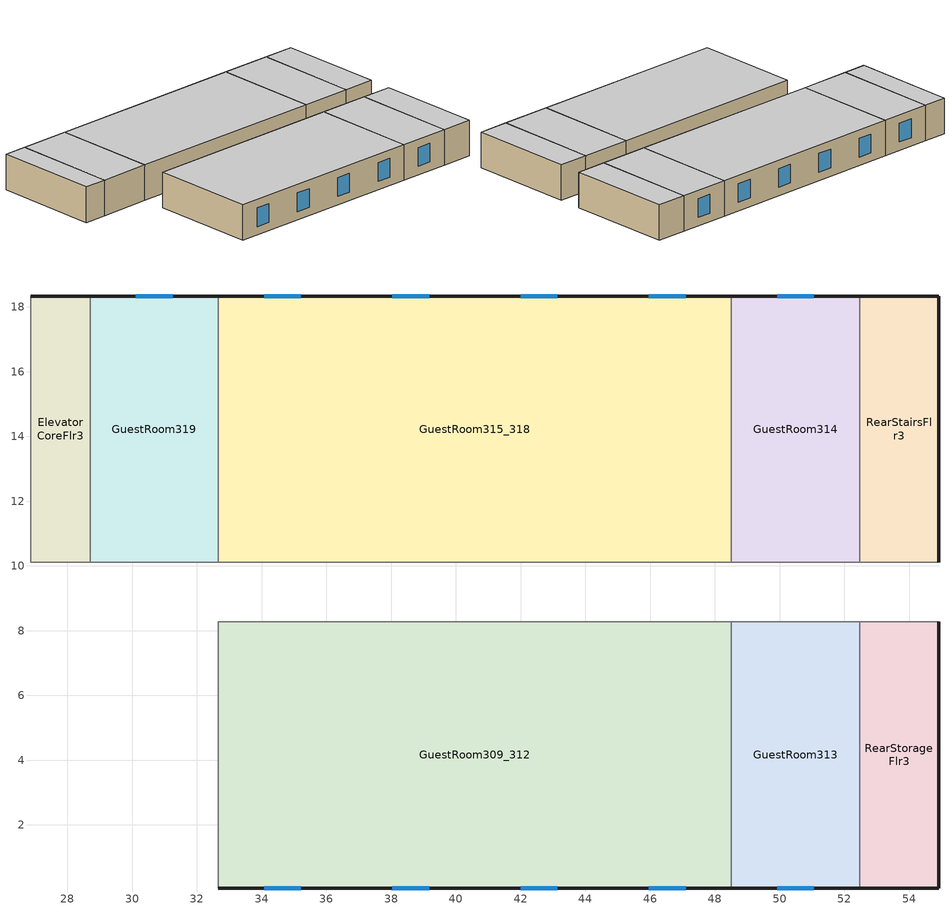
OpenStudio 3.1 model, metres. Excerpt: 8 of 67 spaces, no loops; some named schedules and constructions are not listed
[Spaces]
RearStairsFlr3
 floor to RearStairsFlr2 (NACM_Interior Floor): 54.91,18.34 54.91,10.11 52.47,10.11 52.47,18.34 z6.1
 wall outside (Base_CZ12-NonresMetalFrameWallU055): 54.91,10.11 54.91,18.34 52.47,18.34 z6.1:8.84
 wall to CorridorFlr3: 52.47,10.11 54.91,10.11 z6.1:8.84
 wall to GuestRoom314: 52.47,18.34 52.47,10.11 z6.1:8.84
 ceiling to RearStairsFlr4: 54.91,10.11 54.91,18.34 52.47,18.34 52.47,10.11 z8.84
GuestRoom309_312
 floor to GuestRoom209_212 (NACM_Interior Floor): 48.51,8.28 48.51,0.05 32.66,0.05 32.66,8.28 z6.1
 wall outside (Base_CZ12-ResMetalFrameWallU069): 32.66,0.05 48.51,0.05 z6.1:8.84
 wall to CorridorFlr3: 48.51,8.28 32.66,8.28 z6.1:8.84
 wall to GuestRoom306_308: 32.66,8.28 32.66,0.05 z6.1:8.84
 wall to GuestRoom313 (NACM_Interior Wall): 48.51,0.05 48.51,8.28 z6.1:8.84
 window (Base_AllCZ_FixedWinU36_Res): 34.07,0.05 35.21,0.05 / 38.04,0.05 39.18,0.05 / 42,0.05 43.14,0.05 / 45.96,0.05 47.1,0.05 z6.75:8.19
 ceiling to GuestRoom409_412: 48.51,0.05 48.51,8.28 32.66,8.28 32.66,0.05 z8.84
GuestRoom313
 floor to GuestRoom213 (NACM_Interior Floor): 52.47,8.28 52.47,0.05 48.51,0.05 48.51,8.28 z6.1
 wall outside (Base_CZ12-ResMetalFrameWallU069): 48.51,0.05 52.47,0.05 z6.1:8.84
 wall to CorridorFlr3: 52.47,8.28 48.51,8.28 z6.1:8.84
 wall to RearStorageFlr3 (NACM_Interior Wall): 52.47,0.05 52.47,8.28 z6.1:8.84
 window (Base_AllCZ_FixedWinU36_Res): 49.92,0.05 51.06,0.05 z6.75:8.19
 ceiling to GuestRoom413: 52.47,0.05 52.47,8.28 48.51,8.28 48.51,0.05 z8.84
RearStorageFlr3
 floor to RearStorageFlr2 (NACM_Interior Floor): 54.91,8.28 54.91,0.05 52.47,0.05 52.47,8.28 z6.1
 wall outside (Base_CZ12-NonresMetalFrameWallU055): 52.47,0.05 54.91,0.05 54.91,8.28 z6.1:8.84
 wall to CorridorFlr3: 54.91,8.28 52.47,8.28 z6.1:8.84
 ceiling to RearStorageFlr4: 54.91,0.05 54.91,8.28 52.47,8.28 52.47,0.05 z8.84
GuestRoom314
 floor to GuestRoom214 (NACM_Interior Floor): 52.47,18.34 52.47,10.11 48.51,10.11 48.51,18.34 z6.1
 wall outside (Base_CZ12-ResMetalFrameWallU069): 52.47,18.34 48.51,18.34 z6.1:8.84
 wall to CorridorFlr3: 48.51,10.11 52.47,10.11 z6.1:8.84
 wall to GuestRoom315_318 (NACM_Interior Wall): 48.51,18.34 48.51,10.11 z6.1:8.84
 window (Base_AllCZ_FixedWinU36_Res): 51.06,18.34 49.92,18.34 z6.75:8.19
 ceiling to GuestRoom414: 52.47,10.11 52.47,18.34 48.51,18.34 48.51,10.11 z8.84
GuestRoom315_318
 floor to GuestRoom215_218 (NACM_Interior Floor): 48.51,18.34 48.51,10.11 32.66,10.11 32.66,18.34 z6.1
 wall outside (Base_CZ12-ResMetalFrameWallU069): 48.51,18.34 32.66,18.34 z6.1:8.84
 wall to CorridorFlr3: 32.66,10.11 48.51,10.11 z6.1:8.84
 wall to GuestRoom319 (NACM_Interior Wall): 32.66,18.34 32.66,10.11 z6.1:8.84
 window (Base_AllCZ_FixedWinU36_Res): 47.1,18.34 45.96,18.34 / 43.14,18.34 42,18.34 / 39.18,18.34 38.04,18.34 / 35.21,18.34 34.07,18.34 z6.75:8.19
 ceiling to GuestRoom415_418: 48.51,10.11 48.51,18.34 32.66,18.34 32.66,10.11 z8.84
GuestRoom319
 floor to GuestRoom219 (NACM_Interior Floor): 32.66,18.34 32.66,10.11 28.7,10.11 28.7,18.34 z6.1
 wall outside (Base_CZ12-ResMetalFrameWallU069): 32.66,18.34 28.7,18.34 z6.1:8.84
 wall to CorridorFlr3: 28.7,10.11 32.66,10.11 z6.1:8.84
 wall to ElevatorCoreFlr3: 28.7,18.34 28.7,10.11 z6.1:8.84
 window (Base_AllCZ_FixedWinU36_Res): 31.25,18.34 30.11,18.34 z6.75:8.19
 ceiling to GuestRoom419: 32.66,10.11 32.66,18.34 28.7,18.34 28.7,10.11 z8.84
ElevatorCoreFlr3
 floor to ElevatorCoreFlr2 (NACM_Dropped Ceiling): 28.7,18.34 28.7,10.11 26.87,10.11 26.87,18.34 z6.1
 wall outside (Base_CZ12-NonresMetalFrameWallU055): 28.7,18.34 26.87,18.34 z6.1:8.84
 wall to CorridorFlr3: 26.87,18.34 26.87,10.11 28.7,10.11 z6.1:8.84
 ceiling to ElevatorCoreFlr4: 28.7,10.11 28.7,18.34 26.87,18.34 26.87,10.11 z8.84
[Schedule:Week]
GuestRoom105-RecptSch-wk5: GuestRoom105-RecptSch-da10, GuestRoom105-RecptSch-da11, GuestRoom105-RecptSch-da11, GuestRoom105-RecptSch-da11, GuestRoom105-RecptSch-da11, GuestRoom105-RecptSch-da11, GuestRoom105-RecptSch-da10, GuestRoom105-RecptSch-da10, GuestRoom105-RecptSch-da11, GuestRoom105-RecptSch-da3, GuestRoom105-RecptSch-da10, GuestRoom105-RecptSch-da10
GuestRoom105-RecptSch-wk6: GuestRoom105-RecptSch-da12, GuestRoom105-RecptSch-da13, GuestRoom105-RecptSch-da13, GuestRoom105-RecptSch-da13, GuestRoom105-RecptSch-da13, GuestRoom105-RecptSch-da13, GuestRoom105-RecptSch-da12, GuestRoom105-RecptSch-da12, GuestRoom105-RecptSch-da13, GuestRoom105-RecptSch-da3, GuestRoom105-RecptSch-da12, GuestRoom105-RecptSch-da12
GuestRoom105-RecptSch-wk7: GuestRoom105-RecptSch-da14, GuestRoom105-RecptSch-da15, GuestRoom105-RecptSch-da15, GuestRoom105-RecptSch-da15, GuestRoom105-RecptSch-da15, GuestRoom105-RecptSch-da15, GuestRoom105-RecptSch-da14, GuestRoom105-RecptSch-da14, GuestRoom105-RecptSch-da15, GuestRoom105-RecptSch-da3, GuestRoom105-RecptSch-da14, GuestRoom105-RecptSch-da14
GuestRoom105-RecptSch-wk8: GuestRoom105-RecptSch-da16, GuestRoom105-RecptSch-da17, GuestRoom105-RecptSch-da17, GuestRoom105-RecptSch-da17, GuestRoom105-RecptSch-da17, GuestRoom105-RecptSch-da17, GuestRoom105-RecptSch-da16, GuestRoom105-RecptSch-da16, GuestRoom105-RecptSch-da17, GuestRoom105-RecptSch-da3, GuestRoom105-RecptSch-da16, GuestRoom105-RecptSch-da16
GuestRoom105-RecptSch-wk9: GuestRoom105-RecptSch-da18, GuestRoom105-RecptSch-da19, GuestRoom105-RecptSch-da19, GuestRoom105-RecptSch-da19, GuestRoom105-RecptSch-da19, GuestRoom105-RecptSch-da19, GuestRoom105-RecptSch-da18, GuestRoom105-RecptSch-da18, GuestRoom105-RecptSch-da19, GuestRoom105-RecptSch-da3, GuestRoom105-RecptSch-da18, GuestRoom105-RecptSch-da18
GuestRoom105-RecptSch-wk10: GuestRoom105-RecptSch-da20, GuestRoom105-RecptSch-da21, GuestRoom105-RecptSch-da21, GuestRoom105-RecptSch-da21, GuestRoom105-RecptSch-da21, GuestRoom105-RecptSch-da21, GuestRoom105-RecptSch-da20, GuestRoom105-RecptSch-da20, GuestRoom105-RecptSch-da21, GuestRoom105-RecptSch-da3, GuestRoom105-RecptSch-da20, GuestRoom105-RecptSch-da20
GuestRoom105-RecptSch-wk11: GuestRoom105-RecptSch-da22, GuestRoom105-RecptSch-da23, GuestRoom105-RecptSch-da23, GuestRoom105-RecptSch-da23, GuestRoom105-RecptSch-da23, GuestRoom105-RecptSch-da23, GuestRoom105-RecptSch-da22, GuestRoom105-RecptSch-da22, GuestRoom105-RecptSch-da23, GuestRoom105-RecptSch-da3, GuestRoom105-RecptSch-da22, GuestRoom105-RecptSch-da22
GuestRoom105-RecptSch-wk12: GuestRoom105-RecptSch-da24, GuestRoom105-RecptSch-da25, GuestRoom105-RecptSch-da25, GuestRoom105-RecptSch-da25, GuestRoom105-RecptSch-da25, GuestRoom105-RecptSch-da25, GuestRoom105-RecptSch-da24, GuestRoom105-RecptSch-da24, GuestRoom105-RecptSch-da25, GuestRoom105-RecptSch-da3, GuestRoom105-RecptSch-da24, GuestRoom105-RecptSch-da24
GuestRoom202_205-RecptSch-wk1: GuestRoom202_205-RecptSch-da1, GuestRoom202_205-RecptSch-da2, GuestRoom202_205-RecptSch-da2, GuestRoom202_205-RecptSch-da2, GuestRoom202_205-RecptSch-da2, GuestRoom202_205-RecptSch-da2, GuestRoom202_205-RecptSch-da1, GuestRoom202_205-RecptSch-da1, GuestRoom202_205-RecptSch-da2, GuestRoom202_205-RecptSch-da3, GuestRoom202_205-RecptSch-da1, GuestRoom202_205-RecptSch-da1
GuestRoom202_205-RecptSch-wk2: GuestRoom202_205-RecptSch-da4, GuestRoom202_205-RecptSch-da5, GuestRoom202_205-RecptSch-da5, GuestRoom202_205-RecptSch-da5, GuestRoom202_205-RecptSch-da5, GuestRoom202_205-RecptSch-da5, GuestRoom202_205-RecptSch-da4, GuestRoom202_205-RecptSch-da4, GuestRoom202_205-RecptSch-da5, GuestRoom202_205-RecptSch-da3, GuestRoom202_205-RecptSch-da4, GuestRoom202_205-RecptSch-da4
GuestRoom202_205-RecptSch-wk3: GuestRoom202_205-RecptSch-da6, GuestRoom202_205-RecptSch-da7, GuestRoom202_205-RecptSch-da7, GuestRoom202_205-RecptSch-da7, GuestRoom202_205-RecptSch-da7, GuestRoom202_205-RecptSch-da7, GuestRoom202_205-RecptSch-da6, GuestRoom202_205-RecptSch-da6, GuestRoom202_205-RecptSch-da7, GuestRoom202_205-RecptSch-da3, GuestRoom202_205-RecptSch-da6, GuestRoom202_205-RecptSch-da6
GuestRoom202_205-RecptSch-wk4: GuestRoom202_205-RecptSch-da8, GuestRoom202_205-RecptSch-da9, GuestRoom202_205-RecptSch-da9, GuestRoom202_205-RecptSch-da9, GuestRoom202_205-RecptSch-da9, GuestRoom202_205-RecptSch-da9, GuestRoom202_205-RecptSch-da8, GuestRoom202_205-RecptSch-da8, GuestRoom202_205-RecptSch-da9, GuestRoom202_205-RecptSch-da3, GuestRoom202_205-RecptSch-da8, GuestRoom202_205-RecptSch-da8
GuestRoom202_205-RecptSch-wk5: GuestRoom202_205-RecptSch-da10, GuestRoom202_205-RecptSch-da11, GuestRoom202_205-RecptSch-da11, GuestRoom202_205-RecptSch-da11, GuestRoom202_205-RecptSch-da11, GuestRoom202_205-RecptSch-da11, GuestRoom202_205-RecptSch-da10, GuestRoom202_205-RecptSch-da10, GuestRoom202_205-RecptSch-da11, GuestRoom202_205-RecptSch-da3, GuestRoom202_205-RecptSch-da10, GuestRoom202_205-RecptSch-da10
GuestRoom202_205-RecptSch-wk6: GuestRoom202_205-RecptSch-da12, GuestRoom202_205-RecptSch-da13, GuestRoom202_205-RecptSch-da13, GuestRoom202_205-RecptSch-da13, GuestRoom202_205-RecptSch-da13, GuestRoom202_205-RecptSch-da13, GuestRoom202_205-RecptSch-da12, GuestRoom202_205-RecptSch-da12, GuestRoom202_205-RecptSch-da13, GuestRoom202_205-RecptSch-da3, GuestRoom202_205-RecptSch-da12, GuestRoom202_205-RecptSch-da12
GuestRoom202_205-RecptSch-wk7: GuestRoom202_205-RecptSch-da14, GuestRoom202_205-RecptSch-da15, GuestRoom202_205-RecptSch-da15, GuestRoom202_205-RecptSch-da15, GuestRoom202_205-RecptSch-da15, GuestRoom202_205-RecptSch-da15, GuestRoom202_205-RecptSch-da14, GuestRoom202_205-RecptSch-da14, GuestRoom202_205-RecptSch-da15, GuestRoom202_205-RecptSch-da3, GuestRoom202_205-RecptSch-da14, GuestRoom202_205-RecptSch-da14
GuestRoom202_205-RecptSch-wk8: GuestRoom202_205-RecptSch-da16, GuestRoom202_205-RecptSch-da17, GuestRoom202_205-RecptSch-da17, GuestRoom202_205-RecptSch-da17, GuestRoom202_205-RecptSch-da17, GuestRoom202_205-RecptSch-da17, GuestRoom202_205-RecptSch-da16, GuestRoom202_205-RecptSch-da16, GuestRoom202_205-RecptSch-da17, GuestRoom202_205-RecptSch-da3, GuestRoom202_205-RecptSch-da16, GuestRoom202_205-RecptSch-da16
GuestRoom202_205-RecptSch-wk9: GuestRoom202_205-RecptSch-da18, GuestRoom202_205-RecptSch-da19, GuestRoom202_205-RecptSch-da19, GuestRoom202_205-RecptSch-da19, GuestRoom202_205-RecptSch-da19, GuestRoom202_205-RecptSch-da19, GuestRoom202_205-RecptSch-da18, GuestRoom202_205-RecptSch-da18, GuestRoom202_205-RecptSch-da19, GuestRoom202_205-RecptSch-da3, GuestRoom202_205-RecptSch-da18, GuestRoom202_205-RecptSch-da18
GuestRoom202_205-RecptSch-wk10: GuestRoom202_205-RecptSch-da20, GuestRoom202_205-RecptSch-da21, GuestRoom202_205-RecptSch-da21, GuestRoom202_205-RecptSch-da21, GuestRoom202_205-RecptSch-da21, GuestRoom202_205-RecptSch-da21, GuestRoom202_205-RecptSch-da20, GuestRoom202_205-RecptSch-da20, GuestRoom202_205-RecptSch-da21, GuestRoom202_205-RecptSch-da3, GuestRoom202_205-RecptSch-da20, GuestRoom202_205-RecptSch-da20
GuestRoom202_205-RecptSch-wk11: GuestRoom202_205-RecptSch-da22, GuestRoom202_205-RecptSch-da23, GuestRoom202_205-RecptSch-da23, GuestRoom202_205-RecptSch-da23, GuestRoom202_205-RecptSch-da23, GuestRoom202_205-RecptSch-da23, GuestRoom202_205-RecptSch-da22, GuestRoom202_205-RecptSch-da22, GuestRoom202_205-RecptSch-da23, GuestRoom202_205-RecptSch-da3, GuestRoom202_205-RecptSch-da22, GuestRoom202_205-RecptSch-da22
GuestRoom202_205-RecptSch-wk12: GuestRoom202_205-RecptSch-da24, GuestRoom202_205-RecptSch-da25, GuestRoom202_205-RecptSch-da25, GuestRoom202_205-RecptSch-da25, GuestRoom202_205-RecptSch-da25, GuestRoom202_205-RecptSch-da25, GuestRoom202_205-RecptSch-da24, GuestRoom202_205-RecptSch-da24, GuestRoom202_205-RecptSch-da25, GuestRoom202_205-RecptSch-da3, GuestRoom202_205-RecptSch-da24, GuestRoom202_205-RecptSch-da24
GuestRoom206_208-RecptSch-wk1: GuestRoom206_208-RecptSch-da1, GuestRoom206_208-RecptSch-da2, GuestRoom206_208-RecptSch-da2, GuestRoom206_208-RecptSch-da2, GuestRoom206_208-RecptSch-da2, GuestRoom206_208-RecptSch-da2, GuestRoom206_208-RecptSch-da1, GuestRoom206_208-RecptSch-da1, GuestRoom206_208-RecptSch-da2, GuestRoom206_208-RecptSch-da3, GuestRoom206_208-RecptSch-da1, GuestRoom206_208-RecptSch-da1
GuestRoom206_208-RecptSch-wk2: GuestRoom206_208-RecptSch-da4, GuestRoom206_208-RecptSch-da5, GuestRoom206_208-RecptSch-da5, GuestRoom206_208-RecptSch-da5, GuestRoom206_208-RecptSch-da5, GuestRoom206_208-RecptSch-da5, GuestRoom206_208-RecptSch-da4, GuestRoom206_208-RecptSch-da4, GuestRoom206_208-RecptSch-da5, GuestRoom206_208-RecptSch-da3, GuestRoom206_208-RecptSch-da4, GuestRoom206_208-RecptSch-da4
GuestRoom206_208-RecptSch-wk3: GuestRoom206_208-RecptSch-da6, GuestRoom206_208-RecptSch-da7, GuestRoom206_208-RecptSch-da7, GuestRoom206_208-RecptSch-da7, GuestRoom206_208-RecptSch-da7, GuestRoom206_208-RecptSch-da7, GuestRoom206_208-RecptSch-da6, GuestRoom206_208-RecptSch-da6, GuestRoom206_208-RecptSch-da7, GuestRoom206_208-RecptSch-da3, GuestRoom206_208-RecptSch-da6, GuestRoom206_208-RecptSch-da6
GuestRoom206_208-RecptSch-wk4: GuestRoom206_208-RecptSch-da8, GuestRoom206_208-RecptSch-da9, GuestRoom206_208-RecptSch-da9, GuestRoom206_208-RecptSch-da9, GuestRoom206_208-RecptSch-da9, GuestRoom206_208-RecptSch-da9, GuestRoom206_208-RecptSch-da8, GuestRoom206_208-RecptSch-da8, GuestRoom206_208-RecptSch-da9, GuestRoom206_208-RecptSch-da3, GuestRoom206_208-RecptSch-da8, GuestRoom206_208-RecptSch-da8
GuestRoom206_208-RecptSch-wk5: GuestRoom206_208-RecptSch-da10, GuestRoom206_208-RecptSch-da11, GuestRoom206_208-RecptSch-da11, GuestRoom206_208-RecptSch-da11, GuestRoom206_208-RecptSch-da11, GuestRoom206_208-RecptSch-da11, GuestRoom206_208-RecptSch-da10, GuestRoom206_208-RecptSch-da10, GuestRoom206_208-RecptSch-da11, GuestRoom206_208-RecptSch-da3, GuestRoom206_208-RecptSch-da10, GuestRoom206_208-RecptSch-da10
GuestRoom206_208-RecptSch-wk6: GuestRoom206_208-RecptSch-da12, GuestRoom206_208-RecptSch-da13, GuestRoom206_208-RecptSch-da13, GuestRoom206_208-RecptSch-da13, GuestRoom206_208-RecptSch-da13, GuestRoom206_208-RecptSch-da13, GuestRoom206_208-RecptSch-da12, GuestRoom206_208-RecptSch-da12, GuestRoom206_208-RecptSch-da13, GuestRoom206_208-RecptSch-da3, GuestRoom206_208-RecptSch-da12, GuestRoom206_208-RecptSch-da12
GuestRoom206_208-RecptSch-wk7: GuestRoom206_208-RecptSch-da14, GuestRoom206_208-RecptSch-da15, GuestRoom206_208-RecptSch-da15, GuestRoom206_208-RecptSch-da15, GuestRoom206_208-RecptSch-da15, GuestRoom206_208-RecptSch-da15, GuestRoom206_208-RecptSch-da14, GuestRoom206_208-RecptSch-da14, GuestRoom206_208-RecptSch-da15, GuestRoom206_208-RecptSch-da3, GuestRoom206_208-RecptSch-da14, GuestRoom206_208-RecptSch-da14
GuestRoom206_208-RecptSch-wk8: GuestRoom206_208-RecptSch-da16, GuestRoom206_208-RecptSch-da17, GuestRoom206_208-RecptSch-da17, GuestRoom206_208-RecptSch-da17, GuestRoom206_208-RecptSch-da17, GuestRoom206_208-RecptSch-da17, GuestRoom206_208-RecptSch-da16, GuestRoom206_208-RecptSch-da16, GuestRoom206_208-RecptSch-da17, GuestRoom206_208-RecptSch-da3, GuestRoom206_208-RecptSch-da16, GuestRoom206_208-RecptSch-da16
GuestRoom206_208-RecptSch-wk9: GuestRoom206_208-RecptSch-da18, GuestRoom206_208-RecptSch-da19, GuestRoom206_208-RecptSch-da19, GuestRoom206_208-RecptSch-da19, GuestRoom206_208-RecptSch-da19, GuestRoom206_208-RecptSch-da19, GuestRoom206_208-RecptSch-da18, GuestRoom206_208-RecptSch-da18, GuestRoom206_208-RecptSch-da19, GuestRoom206_208-RecptSch-da3, GuestRoom206_208-RecptSch-da18, GuestRoom206_208-RecptSch-da18
GuestRoom206_208-RecptSch-wk10: GuestRoom206_208-RecptSch-da20, GuestRoom206_208-RecptSch-da21, GuestRoom206_208-RecptSch-da21, GuestRoom206_208-RecptSch-da21, GuestRoom206_208-RecptSch-da21, GuestRoom206_208-RecptSch-da21, GuestRoom206_208-RecptSch-da20, GuestRoom206_208-RecptSch-da20, GuestRoom206_208-RecptSch-da21, GuestRoom206_208-RecptSch-da3, GuestRoom206_208-RecptSch-da20, GuestRoom206_208-RecptSch-da20
GuestRoom206_208-RecptSch-wk11: GuestRoom206_208-RecptSch-da22, GuestRoom206_208-RecptSch-da23, GuestRoom206_208-RecptSch-da23, GuestRoom206_208-RecptSch-da23, GuestRoom206_208-RecptSch-da23, GuestRoom206_208-RecptSch-da23, GuestRoom206_208-RecptSch-da22, GuestRoom206_208-RecptSch-da22, GuestRoom206_208-RecptSch-da23, GuestRoom206_208-RecptSch-da3, GuestRoom206_208-RecptSch-da22, GuestRoom206_208-RecptSch-da22
GuestRoom206_208-RecptSch-wk12: GuestRoom206_208-RecptSch-da24, GuestRoom206_208-RecptSch-da25, GuestRoom206_208-RecptSch-da25, GuestRoom206_208-RecptSch-da25, GuestRoom206_208-RecptSch-da25, GuestRoom206_208-RecptSch-da25, GuestRoom206_208-RecptSch-da24, GuestRoom206_208-RecptSch-da24, GuestRoom206_208-RecptSch-da25, GuestRoom206_208-RecptSch-da3, GuestRoom206_208-RecptSch-da24, GuestRoom206_208-RecptSch-da24
GuestRoom209_212-RecptSch-wk1: GuestRoom209_212-RecptSch-da1, GuestRoom209_212-RecptSch-da2, GuestRoom209_212-RecptSch-da2, GuestRoom209_212-RecptSch-da2, GuestRoom209_212-RecptSch-da2, GuestRoom209_212-RecptSch-da2, GuestRoom209_212-RecptSch-da1, GuestRoom209_212-RecptSch-da1, GuestRoom209_212-RecptSch-da2, GuestRoom209_212-RecptSch-da3, GuestRoom209_212-RecptSch-da1, GuestRoom209_212-RecptSch-da1
GuestRoom209_212-RecptSch-wk2: GuestRoom209_212-RecptSch-da4, GuestRoom209_212-RecptSch-da5, GuestRoom209_212-RecptSch-da5, GuestRoom209_212-RecptSch-da5, GuestRoom209_212-RecptSch-da5, GuestRoom209_212-RecptSch-da5, GuestRoom209_212-RecptSch-da4, GuestRoom209_212-RecptSch-da4, GuestRoom209_212-RecptSch-da5, GuestRoom209_212-RecptSch-da3, GuestRoom209_212-RecptSch-da4, GuestRoom209_212-RecptSch-da4
GuestRoom209_212-RecptSch-wk3: GuestRoom209_212-RecptSch-da6, GuestRoom209_212-RecptSch-da7, GuestRoom209_212-RecptSch-da7, GuestRoom209_212-RecptSch-da7, GuestRoom209_212-RecptSch-da7, GuestRoom209_212-RecptSch-da7, GuestRoom209_212-RecptSch-da6, GuestRoom209_212-RecptSch-da6, GuestRoom209_212-RecptSch-da7, GuestRoom209_212-RecptSch-da3, GuestRoom209_212-RecptSch-da6, GuestRoom209_212-RecptSch-da6
GuestRoom209_212-RecptSch-wk4: GuestRoom209_212-RecptSch-da8, GuestRoom209_212-RecptSch-da9, GuestRoom209_212-RecptSch-da9, GuestRoom209_212-RecptSch-da9, GuestRoom209_212-RecptSch-da9, GuestRoom209_212-RecptSch-da9, GuestRoom209_212-RecptSch-da8, GuestRoom209_212-RecptSch-da8, GuestRoom209_212-RecptSch-da9, GuestRoom209_212-RecptSch-da3, GuestRoom209_212-RecptSch-da8, GuestRoom209_212-RecptSch-da8
GuestRoom209_212-RecptSch-wk5: GuestRoom209_212-RecptSch-da10, GuestRoom209_212-RecptSch-da11, GuestRoom209_212-RecptSch-da11, GuestRoom209_212-RecptSch-da11, GuestRoom209_212-RecptSch-da11, GuestRoom209_212-RecptSch-da11, GuestRoom209_212-RecptSch-da10, GuestRoom209_212-RecptSch-da10, GuestRoom209_212-RecptSch-da11, GuestRoom209_212-RecptSch-da3, GuestRoom209_212-RecptSch-da10, GuestRoom209_212-RecptSch-da10
GuestRoom209_212-RecptSch-wk6: GuestRoom209_212-RecptSch-da12, GuestRoom209_212-RecptSch-da13, GuestRoom209_212-RecptSch-da13, GuestRoom209_212-RecptSch-da13, GuestRoom209_212-RecptSch-da13, GuestRoom209_212-RecptSch-da13, GuestRoom209_212-RecptSch-da12, GuestRoom209_212-RecptSch-da12, GuestRoom209_212-RecptSch-da13, GuestRoom209_212-RecptSch-da3, GuestRoom209_212-RecptSch-da12, GuestRoom209_212-RecptSch-da12
GuestRoom209_212-RecptSch-wk7: GuestRoom209_212-RecptSch-da14, GuestRoom209_212-RecptSch-da15, GuestRoom209_212-RecptSch-da15, GuestRoom209_212-RecptSch-da15, GuestRoom209_212-RecptSch-da15, GuestRoom209_212-RecptSch-da15, GuestRoom209_212-RecptSch-da14, GuestRoom209_212-RecptSch-da14, GuestRoom209_212-RecptSch-da15, GuestRoom209_212-RecptSch-da3, GuestRoom209_212-RecptSch-da14, GuestRoom209_212-RecptSch-da14
GuestRoom209_212-RecptSch-wk8: GuestRoom209_212-RecptSch-da16, GuestRoom209_212-RecptSch-da17, GuestRoom209_212-RecptSch-da17, GuestRoom209_212-RecptSch-da17, GuestRoom209_212-RecptSch-da17, GuestRoom209_212-RecptSch-da17, GuestRoom209_212-RecptSch-da16, GuestRoom209_212-RecptSch-da16, GuestRoom209_212-RecptSch-da17, GuestRoom209_212-RecptSch-da3, GuestRoom209_212-RecptSch-da16, GuestRoom209_212-RecptSch-da16
GuestRoom209_212-RecptSch-wk9: GuestRoom209_212-RecptSch-da18, GuestRoom209_212-RecptSch-da19, GuestRoom209_212-RecptSch-da19, GuestRoom209_212-RecptSch-da19, GuestRoom209_212-RecptSch-da19, GuestRoom209_212-RecptSch-da19, GuestRoom209_212-RecptSch-da18, GuestRoom209_212-RecptSch-da18, GuestRoom209_212-RecptSch-da19, GuestRoom209_212-RecptSch-da3, GuestRoom209_212-RecptSch-da18, GuestRoom209_212-RecptSch-da18
GuestRoom209_212-RecptSch-wk10: GuestRoom209_212-RecptSch-da20, GuestRoom209_212-RecptSch-da21, GuestRoom209_212-RecptSch-da21, GuestRoom209_212-RecptSch-da21, GuestRoom209_212-RecptSch-da21, GuestRoom209_212-RecptSch-da21, GuestRoom209_212-RecptSch-da20, GuestRoom209_212-RecptSch-da20, GuestRoom209_212-RecptSch-da21, GuestRoom209_212-RecptSch-da3, GuestRoom209_212-RecptSch-da20, GuestRoom209_212-RecptSch-da20
GuestRoom209_212-RecptSch-wk11: GuestRoom209_212-RecptSch-da22, GuestRoom209_212-RecptSch-da23, GuestRoom209_212-RecptSch-da23, GuestRoom209_212-RecptSch-da23, GuestRoom209_212-RecptSch-da23, GuestRoom209_212-RecptSch-da23, GuestRoom209_212-RecptSch-da22, GuestRoom209_212-RecptSch-da22, GuestRoom209_212-RecptSch-da23, GuestRoom209_212-RecptSch-da3, GuestRoom209_212-RecptSch-da22, GuestRoom209_212-RecptSch-da22
GuestRoom209_212-RecptSch-wk12: GuestRoom209_212-RecptSch-da24, GuestRoom209_212-RecptSch-da25, GuestRoom209_212-RecptSch-da25, GuestRoom209_212-RecptSch-da25, GuestRoom209_212-RecptSch-da25, GuestRoom209_212-RecptSch-da25, GuestRoom209_212-RecptSch-da24, GuestRoom209_212-RecptSch-da24, GuestRoom209_212-RecptSch-da25, GuestRoom209_212-RecptSch-da3, GuestRoom209_212-RecptSch-da24, GuestRoom209_212-RecptSch-da24
GuestRoom213-RecptSch-wk1: GuestRoom213-RecptSch-da1, GuestRoom213-RecptSch-da2, GuestRoom213-RecptSch-da2, GuestRoom213-RecptSch-da2, GuestRoom213-RecptSch-da2, GuestRoom213-RecptSch-da2, GuestRoom213-RecptSch-da1, GuestRoom213-RecptSch-da1, GuestRoom213-RecptSch-da2, GuestRoom213-RecptSch-da3, GuestRoom213-RecptSch-da1, GuestRoom213-RecptSch-da1
GuestRoom213-RecptSch-wk2: GuestRoom213-RecptSch-da4, GuestRoom213-RecptSch-da5, GuestRoom213-RecptSch-da5, GuestRoom213-RecptSch-da5, GuestRoom213-RecptSch-da5, GuestRoom213-RecptSch-da5, GuestRoom213-RecptSch-da4, GuestRoom213-RecptSch-da4, GuestRoom213-RecptSch-da5, GuestRoom213-RecptSch-da3, GuestRoom213-RecptSch-da4, GuestRoom213-RecptSch-da4
GuestRoom213-RecptSch-wk3: GuestRoom213-RecptSch-da6, GuestRoom213-RecptSch-da7, GuestRoom213-RecptSch-da7, GuestRoom213-RecptSch-da7, GuestRoom213-RecptSch-da7, GuestRoom213-RecptSch-da7, GuestRoom213-RecptSch-da6, GuestRoom213-RecptSch-da6, GuestRoom213-RecptSch-da7, GuestRoom213-RecptSch-da3, GuestRoom213-RecptSch-da6, GuestRoom213-RecptSch-da6
GuestRoom213-RecptSch-wk4: GuestRoom213-RecptSch-da8, GuestRoom213-RecptSch-da9, GuestRoom213-RecptSch-da9, GuestRoom213-RecptSch-da9, GuestRoom213-RecptSch-da9, GuestRoom213-RecptSch-da9, GuestRoom213-RecptSch-da8, GuestRoom213-RecptSch-da8, GuestRoom213-RecptSch-da9, GuestRoom213-RecptSch-da3, GuestRoom213-RecptSch-da8, GuestRoom213-RecptSch-da8
GuestRoom213-RecptSch-wk5: GuestRoom213-RecptSch-da10, GuestRoom213-RecptSch-da11, GuestRoom213-RecptSch-da11, GuestRoom213-RecptSch-da11, GuestRoom213-RecptSch-da11, GuestRoom213-RecptSch-da11, GuestRoom213-RecptSch-da10, GuestRoom213-RecptSch-da10, GuestRoom213-RecptSch-da11, GuestRoom213-RecptSch-da3, GuestRoom213-RecptSch-da10, GuestRoom213-RecptSch-da10
GuestRoom213-RecptSch-wk6: GuestRoom213-RecptSch-da12, GuestRoom213-RecptSch-da13, GuestRoom213-RecptSch-da13, GuestRoom213-RecptSch-da13, GuestRoom213-RecptSch-da13, GuestRoom213-RecptSch-da13, GuestRoom213-RecptSch-da12, GuestRoom213-RecptSch-da12, GuestRoom213-RecptSch-da13, GuestRoom213-RecptSch-da3, GuestRoom213-RecptSch-da12, GuestRoom213-RecptSch-da12
GuestRoom213-RecptSch-wk7: GuestRoom213-RecptSch-da14, GuestRoom213-RecptSch-da15, GuestRoom213-RecptSch-da15, GuestRoom213-RecptSch-da15, GuestRoom213-RecptSch-da15, GuestRoom213-RecptSch-da15, GuestRoom213-RecptSch-da14, GuestRoom213-RecptSch-da14, GuestRoom213-RecptSch-da15, GuestRoom213-RecptSch-da3, GuestRoom213-RecptSch-da14, GuestRoom213-RecptSch-da14
GuestRoom213-RecptSch-wk8: GuestRoom213-RecptSch-da16, GuestRoom213-RecptSch-da17, GuestRoom213-RecptSch-da17, GuestRoom213-RecptSch-da17, GuestRoom213-RecptSch-da17, GuestRoom213-RecptSch-da17, GuestRoom213-RecptSch-da16, GuestRoom213-RecptSch-da16, GuestRoom213-RecptSch-da17, GuestRoom213-RecptSch-da3, GuestRoom213-RecptSch-da16, GuestRoom213-RecptSch-da16
GuestRoom213-RecptSch-wk9: GuestRoom213-RecptSch-da18, GuestRoom213-RecptSch-da19, GuestRoom213-RecptSch-da19, GuestRoom213-RecptSch-da19, GuestRoom213-RecptSch-da19, GuestRoom213-RecptSch-da19, GuestRoom213-RecptSch-da18, GuestRoom213-RecptSch-da18, GuestRoom213-RecptSch-da19, GuestRoom213-RecptSch-da3, GuestRoom213-RecptSch-da18, GuestRoom213-RecptSch-da18
GuestRoom213-RecptSch-wk10: GuestRoom213-RecptSch-da20, GuestRoom213-RecptSch-da21, GuestRoom213-RecptSch-da21, GuestRoom213-RecptSch-da21, GuestRoom213-RecptSch-da21, GuestRoom213-RecptSch-da21, GuestRoom213-RecptSch-da20, GuestRoom213-RecptSch-da20, GuestRoom213-RecptSch-da21, GuestRoom213-RecptSch-da3, GuestRoom213-RecptSch-da20, GuestRoom213-RecptSch-da20
GuestRoom213-RecptSch-wk11: GuestRoom213-RecptSch-da22, GuestRoom213-RecptSch-da23, GuestRoom213-RecptSch-da23, GuestRoom213-RecptSch-da23, GuestRoom213-RecptSch-da23, GuestRoom213-RecptSch-da23, GuestRoom213-RecptSch-da22, GuestRoom213-RecptSch-da22, GuestRoom213-RecptSch-da23, GuestRoom213-RecptSch-da3, GuestRoom213-RecptSch-da22, GuestRoom213-RecptSch-da22
GuestRoom213-RecptSch-wk12: GuestRoom213-RecptSch-da24, GuestRoom213-RecptSch-da25, GuestRoom213-RecptSch-da25, GuestRoom213-RecptSch-da25, GuestRoom213-RecptSch-da25, GuestRoom213-RecptSch-da25, GuestRoom213-RecptSch-da24, GuestRoom213-RecptSch-da24, GuestRoom213-RecptSch-da25, GuestRoom213-RecptSch-da3, GuestRoom213-RecptSch-da24, GuestRoom213-RecptSch-da24
GuestRoom214-RecptSch-wk1: GuestRoom214-RecptSch-da1, GuestRoom214-RecptSch-da2, GuestRoom214-RecptSch-da2, GuestRoom214-RecptSch-da2, GuestRoom214-RecptSch-da2, GuestRoom214-RecptSch-da2, GuestRoom214-RecptSch-da1, GuestRoom214-RecptSch-da1, GuestRoom214-RecptSch-da2, GuestRoom214-RecptSch-da3, GuestRoom214-RecptSch-da1, GuestRoom214-RecptSch-da1
GuestRoom214-RecptSch-wk2: GuestRoom214-RecptSch-da4, GuestRoom214-RecptSch-da5, GuestRoom214-RecptSch-da5, GuestRoom214-RecptSch-da5, GuestRoom214-RecptSch-da5, GuestRoom214-RecptSch-da5, GuestRoom214-RecptSch-da4, GuestRoom214-RecptSch-da4, GuestRoom214-RecptSch-da5, GuestRoom214-RecptSch-da3, GuestRoom214-RecptSch-da4, GuestRoom214-RecptSch-da4
GuestRoom214-RecptSch-wk3: GuestRoom214-RecptSch-da6, GuestRoom214-RecptSch-da7, GuestRoom214-RecptSch-da7, GuestRoom214-RecptSch-da7, GuestRoom214-RecptSch-da7, GuestRoom214-RecptSch-da7, GuestRoom214-RecptSch-da6, GuestRoom214-RecptSch-da6, GuestRoom214-RecptSch-da7, GuestRoom214-RecptSch-da3, GuestRoom214-RecptSch-da6, GuestRoom214-RecptSch-da6
GuestRoom214-RecptSch-wk4: GuestRoom214-RecptSch-da8, GuestRoom214-RecptSch-da9, GuestRoom214-RecptSch-da9, GuestRoom214-RecptSch-da9, GuestRoom214-RecptSch-da9, GuestRoom214-RecptSch-da9, GuestRoom214-RecptSch-da8, GuestRoom214-RecptSch-da8, GuestRoom214-RecptSch-da9, GuestRoom214-RecptSch-da3, GuestRoom214-RecptSch-da8, GuestRoom214-RecptSch-da8
GuestRoom214-RecptSch-wk5: GuestRoom214-RecptSch-da10, GuestRoom214-RecptSch-da11, GuestRoom214-RecptSch-da11, GuestRoom214-RecptSch-da11, GuestRoom214-RecptSch-da11, GuestRoom214-RecptSch-da11, GuestRoom214-RecptSch-da10, GuestRoom214-RecptSch-da10, GuestRoom214-RecptSch-da11, GuestRoom214-RecptSch-da3, GuestRoom214-RecptSch-da10, GuestRoom214-RecptSch-da10
GuestRoom214-RecptSch-wk6: GuestRoom214-RecptSch-da12, GuestRoom214-RecptSch-da13, GuestRoom214-RecptSch-da13, GuestRoom214-RecptSch-da13, GuestRoom214-RecptSch-da13, GuestRoom214-RecptSch-da13, GuestRoom214-RecptSch-da12, GuestRoom214-RecptSch-da12, GuestRoom214-RecptSch-da13, GuestRoom214-RecptSch-da3, GuestRoom214-RecptSch-da12, GuestRoom214-RecptSch-da12
GuestRoom214-RecptSch-wk7: GuestRoom214-RecptSch-da14, GuestRoom214-RecptSch-da15, GuestRoom214-RecptSch-da15, GuestRoom214-RecptSch-da15, GuestRoom214-RecptSch-da15, GuestRoom214-RecptSch-da15, GuestRoom214-RecptSch-da14, GuestRoom214-RecptSch-da14, GuestRoom214-RecptSch-da15, GuestRoom214-RecptSch-da3, GuestRoom214-RecptSch-da14, GuestRoom214-RecptSch-da14
GuestRoom214-RecptSch-wk8: GuestRoom214-RecptSch-da16, GuestRoom214-RecptSch-da17, GuestRoom214-RecptSch-da17, GuestRoom214-RecptSch-da17, GuestRoom214-RecptSch-da17, GuestRoom214-RecptSch-da17, GuestRoom214-RecptSch-da16, GuestRoom214-RecptSch-da16, GuestRoom214-RecptSch-da17, GuestRoom214-RecptSch-da3, GuestRoom214-RecptSch-da16, GuestRoom214-RecptSch-da16
GuestRoom214-RecptSch-wk9: GuestRoom214-RecptSch-da18, GuestRoom214-RecptSch-da19, GuestRoom214-RecptSch-da19, GuestRoom214-RecptSch-da19, GuestRoom214-RecptSch-da19, GuestRoom214-RecptSch-da19, GuestRoom214-RecptSch-da18, GuestRoom214-RecptSch-da18, GuestRoom214-RecptSch-da19, GuestRoom214-RecptSch-da3, GuestRoom214-RecptSch-da18, GuestRoom214-RecptSch-da18
GuestRoom214-RecptSch-wk10: GuestRoom214-RecptSch-da20, GuestRoom214-RecptSch-da21, GuestRoom214-RecptSch-da21, GuestRoom214-RecptSch-da21, GuestRoom214-RecptSch-da21, GuestRoom214-RecptSch-da21, GuestRoom214-RecptSch-da20, GuestRoom214-RecptSch-da20, GuestRoom214-RecptSch-da21, GuestRoom214-RecptSch-da3, GuestRoom214-RecptSch-da20, GuestRoom214-RecptSch-da20
GuestRoom214-RecptSch-wk11: GuestRoom214-RecptSch-da22, GuestRoom214-RecptSch-da23, GuestRoom214-RecptSch-da23, GuestRoom214-RecptSch-da23, GuestRoom214-RecptSch-da23, GuestRoom214-RecptSch-da23, GuestRoom214-RecptSch-da22, GuestRoom214-RecptSch-da22, GuestRoom214-RecptSch-da23, GuestRoom214-RecptSch-da3, GuestRoom214-RecptSch-da22, GuestRoom214-RecptSch-da22
GuestRoom214-RecptSch-wk12: GuestRoom214-RecptSch-da24, GuestRoom214-RecptSch-da25, GuestRoom214-RecptSch-da25, GuestRoom214-RecptSch-da25, GuestRoom214-RecptSch-da25, GuestRoom214-RecptSch-da25, GuestRoom214-RecptSch-da24, GuestRoom214-RecptSch-da24, GuestRoom214-RecptSch-da25, GuestRoom214-RecptSch-da3, GuestRoom214-RecptSch-da24, GuestRoom214-RecptSch-da24
GuestRoom215_218-RecptSch-wk1: GuestRoom215_218-RecptSch-da1, GuestRoom215_218-RecptSch-da2, GuestRoom215_218-RecptSch-da2, GuestRoom215_218-RecptSch-da2, GuestRoom215_218-RecptSch-da2, GuestRoom215_218-RecptSch-da2, GuestRoom215_218-RecptSch-da1, GuestRoom215_218-RecptSch-da1, GuestRoom215_218-RecptSch-da2, GuestRoom215_218-RecptSch-da3, GuestRoom215_218-RecptSch-da1, GuestRoom215_218-RecptSch-da1
GuestRoom215_218-RecptSch-wk2: GuestRoom215_218-RecptSch-da4, GuestRoom215_218-RecptSch-da5, GuestRoom215_218-RecptSch-da5, GuestRoom215_218-RecptSch-da5, GuestRoom215_218-RecptSch-da5, GuestRoom215_218-RecptSch-da5, GuestRoom215_218-RecptSch-da4, GuestRoom215_218-RecptSch-da4, GuestRoom215_218-RecptSch-da5, GuestRoom215_218-RecptSch-da3, GuestRoom215_218-RecptSch-da4, GuestRoom215_218-RecptSch-da4
GuestRoom215_218-RecptSch-wk3: GuestRoom215_218-RecptSch-da6, GuestRoom215_218-RecptSch-da7, GuestRoom215_218-RecptSch-da7, GuestRoom215_218-RecptSch-da7, GuestRoom215_218-RecptSch-da7, GuestRoom215_218-RecptSch-da7, GuestRoom215_218-RecptSch-da6, GuestRoom215_218-RecptSch-da6, GuestRoom215_218-RecptSch-da7, GuestRoom215_218-RecptSch-da3, GuestRoom215_218-RecptSch-da6, GuestRoom215_218-RecptSch-da6
GuestRoom215_218-RecptSch-wk4: GuestRoom215_218-RecptSch-da8, GuestRoom215_218-RecptSch-da9, GuestRoom215_218-RecptSch-da9, GuestRoom215_218-RecptSch-da9, GuestRoom215_218-RecptSch-da9, GuestRoom215_218-RecptSch-da9, GuestRoom215_218-RecptSch-da8, GuestRoom215_218-RecptSch-da8, GuestRoom215_218-RecptSch-da9, GuestRoom215_218-RecptSch-da3, GuestRoom215_218-RecptSch-da8, GuestRoom215_218-RecptSch-da8
GuestRoom215_218-RecptSch-wk5: GuestRoom215_218-RecptSch-da10, GuestRoom215_218-RecptSch-da11, GuestRoom215_218-RecptSch-da11, GuestRoom215_218-RecptSch-da11, GuestRoom215_218-RecptSch-da11, GuestRoom215_218-RecptSch-da11, GuestRoom215_218-RecptSch-da10, GuestRoom215_218-RecptSch-da10, GuestRoom215_218-RecptSch-da11, GuestRoom215_218-RecptSch-da3, GuestRoom215_218-RecptSch-da10, GuestRoom215_218-RecptSch-da10
GuestRoom215_218-RecptSch-wk6: GuestRoom215_218-RecptSch-da12, GuestRoom215_218-RecptSch-da13, GuestRoom215_218-RecptSch-da13, GuestRoom215_218-RecptSch-da13, GuestRoom215_218-RecptSch-da13, GuestRoom215_218-RecptSch-da13, GuestRoom215_218-RecptSch-da12, GuestRoom215_218-RecptSch-da12, GuestRoom215_218-RecptSch-da13, GuestRoom215_218-RecptSch-da3, GuestRoom215_218-RecptSch-da12, GuestRoom215_218-RecptSch-da12
GuestRoom215_218-RecptSch-wk7: GuestRoom215_218-RecptSch-da14, GuestRoom215_218-RecptSch-da15, GuestRoom215_218-RecptSch-da15, GuestRoom215_218-RecptSch-da15, GuestRoom215_218-RecptSch-da15, GuestRoom215_218-RecptSch-da15, GuestRoom215_218-RecptSch-da14, GuestRoom215_218-RecptSch-da14, GuestRoom215_218-RecptSch-da15, GuestRoom215_218-RecptSch-da3, GuestRoom215_218-RecptSch-da14, GuestRoom215_218-RecptSch-da14
GuestRoom215_218-RecptSch-wk8: GuestRoom215_218-RecptSch-da16, GuestRoom215_218-RecptSch-da17, GuestRoom215_218-RecptSch-da17, GuestRoom215_218-RecptSch-da17, GuestRoom215_218-RecptSch-da17, GuestRoom215_218-RecptSch-da17, GuestRoom215_218-RecptSch-da16, GuestRoom215_218-RecptSch-da16, GuestRoom215_218-RecptSch-da17, GuestRoom215_218-RecptSch-da3, GuestRoom215_218-RecptSch-da16, GuestRoom215_218-RecptSch-da16
GuestRoom215_218-RecptSch-wk9: GuestRoom215_218-RecptSch-da18, GuestRoom215_218-RecptSch-da19, GuestRoom215_218-RecptSch-da19, GuestRoom215_218-RecptSch-da19, GuestRoom215_218-RecptSch-da19, GuestRoom215_218-RecptSch-da19, GuestRoom215_218-RecptSch-da18, GuestRoom215_218-RecptSch-da18, GuestRoom215_218-RecptSch-da19, GuestRoom215_218-RecptSch-da3, GuestRoom215_218-RecptSch-da18, GuestRoom215_218-RecptSch-da18
GuestRoom215_218-RecptSch-wk10: GuestRoom215_218-RecptSch-da20, GuestRoom215_218-RecptSch-da21, GuestRoom215_218-RecptSch-da21, GuestRoom215_218-RecptSch-da21, GuestRoom215_218-RecptSch-da21, GuestRoom215_218-RecptSch-da21, GuestRoom215_218-RecptSch-da20, GuestRoom215_218-RecptSch-da20, GuestRoom215_218-RecptSch-da21, GuestRoom215_218-RecptSch-da3, GuestRoom215_218-RecptSch-da20, GuestRoom215_218-RecptSch-da20
GuestRoom215_218-RecptSch-wk11: GuestRoom215_218-RecptSch-da22, GuestRoom215_218-RecptSch-da23, GuestRoom215_218-RecptSch-da23, GuestRoom215_218-RecptSch-da23, GuestRoom215_218-RecptSch-da23, GuestRoom215_218-RecptSch-da23, GuestRoom215_218-RecptSch-da22, GuestRoom215_218-RecptSch-da22, GuestRoom215_218-RecptSch-da23, GuestRoom215_218-RecptSch-da3, GuestRoom215_218-RecptSch-da22, GuestRoom215_218-RecptSch-da22
GuestRoom215_218-RecptSch-wk12: GuestRoom215_218-RecptSch-da24, GuestRoom215_218-RecptSch-da25, GuestRoom215_218-RecptSch-da25, GuestRoom215_218-RecptSch-da25, GuestRoom215_218-RecptSch-da25, GuestRoom215_218-RecptSch-da25, GuestRoom215_218-RecptSch-da24, GuestRoom215_218-RecptSch-da24, GuestRoom215_218-RecptSch-da25, GuestRoom215_218-RecptSch-da3, GuestRoom215_218-RecptSch-da24, GuestRoom215_218-RecptSch-da24
GuestRoom219-RecptSch-wk1: GuestRoom219-RecptSch-da1, GuestRoom219-RecptSch-da2, GuestRoom219-RecptSch-da2, GuestRoom219-RecptSch-da2, GuestRoom219-RecptSch-da2, GuestRoom219-RecptSch-da2, GuestRoom219-RecptSch-da1, GuestRoom219-RecptSch-da1, GuestRoom219-RecptSch-da2, GuestRoom219-RecptSch-da3, GuestRoom219-RecptSch-da1, GuestRoom219-RecptSch-da1
GuestRoom219-RecptSch-wk2: GuestRoom219-RecptSch-da4, GuestRoom219-RecptSch-da5, GuestRoom219-RecptSch-da5, GuestRoom219-RecptSch-da5, GuestRoom219-RecptSch-da5, GuestRoom219-RecptSch-da5, GuestRoom219-RecptSch-da4, GuestRoom219-RecptSch-da4, GuestRoom219-RecptSch-da5, GuestRoom219-RecptSch-da3, GuestRoom219-RecptSch-da4, GuestRoom219-RecptSch-da4
GuestRoom219-RecptSch-wk3: GuestRoom219-RecptSch-da6, GuestRoom219-RecptSch-da7, GuestRoom219-RecptSch-da7, GuestRoom219-RecptSch-da7, GuestRoom219-RecptSch-da7, GuestRoom219-RecptSch-da7, GuestRoom219-RecptSch-da6, GuestRoom219-RecptSch-da6, GuestRoom219-RecptSch-da7, GuestRoom219-RecptSch-da3, GuestRoom219-RecptSch-da6, GuestRoom219-RecptSch-da6
GuestRoom219-RecptSch-wk4: GuestRoom219-RecptSch-da8, GuestRoom219-RecptSch-da9, GuestRoom219-RecptSch-da9, GuestRoom219-RecptSch-da9, GuestRoom219-RecptSch-da9, GuestRoom219-RecptSch-da9, GuestRoom219-RecptSch-da8, GuestRoom219-RecptSch-da8, GuestRoom219-RecptSch-da9, GuestRoom219-RecptSch-da3, GuestRoom219-RecptSch-da8, GuestRoom219-RecptSch-da8
GuestRoom219-RecptSch-wk5: GuestRoom219-RecptSch-da10, GuestRoom219-RecptSch-da11, GuestRoom219-RecptSch-da11, GuestRoom219-RecptSch-da11, GuestRoom219-RecptSch-da11, GuestRoom219-RecptSch-da11, GuestRoom219-RecptSch-da10, GuestRoom219-RecptSch-da10, GuestRoom219-RecptSch-da11, GuestRoom219-RecptSch-da3, GuestRoom219-RecptSch-da10, GuestRoom219-RecptSch-da10
GuestRoom219-RecptSch-wk6: GuestRoom219-RecptSch-da12, GuestRoom219-RecptSch-da13, GuestRoom219-RecptSch-da13, GuestRoom219-RecptSch-da13, GuestRoom219-RecptSch-da13, GuestRoom219-RecptSch-da13, GuestRoom219-RecptSch-da12, GuestRoom219-RecptSch-da12, GuestRoom219-RecptSch-da13, GuestRoom219-RecptSch-da3, GuestRoom219-RecptSch-da12, GuestRoom219-RecptSch-da12
GuestRoom219-RecptSch-wk7: GuestRoom219-RecptSch-da14, GuestRoom219-RecptSch-da15, GuestRoom219-RecptSch-da15, GuestRoom219-RecptSch-da15, GuestRoom219-RecptSch-da15, GuestRoom219-RecptSch-da15, GuestRoom219-RecptSch-da14, GuestRoom219-RecptSch-da14, GuestRoom219-RecptSch-da15, GuestRoom219-RecptSch-da3, GuestRoom219-RecptSch-da14, GuestRoom219-RecptSch-da14
GuestRoom219-RecptSch-wk8: GuestRoom219-RecptSch-da16, GuestRoom219-RecptSch-da17, GuestRoom219-RecptSch-da17, GuestRoom219-RecptSch-da17, GuestRoom219-RecptSch-da17, GuestRoom219-RecptSch-da17, GuestRoom219-RecptSch-da16, GuestRoom219-RecptSch-da16, GuestRoom219-RecptSch-da17, GuestRoom219-RecptSch-da3, GuestRoom219-RecptSch-da16, GuestRoom219-RecptSch-da16
GuestRoom219-RecptSch-wk9: GuestRoom219-RecptSch-da18, GuestRoom219-RecptSch-da19, GuestRoom219-RecptSch-da19, GuestRoom219-RecptSch-da19, GuestRoom219-RecptSch-da19, GuestRoom219-RecptSch-da19, GuestRoom219-RecptSch-da18, GuestRoom219-RecptSch-da18, GuestRoom219-RecptSch-da19, GuestRoom219-RecptSch-da3, GuestRoom219-RecptSch-da18, GuestRoom219-RecptSch-da18
GuestRoom219-RecptSch-wk10: GuestRoom219-RecptSch-da20, GuestRoom219-RecptSch-da21, GuestRoom219-RecptSch-da21, GuestRoom219-RecptSch-da21, GuestRoom219-RecptSch-da21, GuestRoom219-RecptSch-da21, GuestRoom219-RecptSch-da20, GuestRoom219-RecptSch-da20, GuestRoom219-RecptSch-da21, GuestRoom219-RecptSch-da3, GuestRoom219-RecptSch-da20, GuestRoom219-RecptSch-da20
GuestRoom219-RecptSch-wk11: GuestRoom219-RecptSch-da22, GuestRoom219-RecptSch-da23, GuestRoom219-RecptSch-da23, GuestRoom219-RecptSch-da23, GuestRoom219-RecptSch-da23, GuestRoom219-RecptSch-da23, GuestRoom219-RecptSch-da22, GuestRoom219-RecptSch-da22, GuestRoom219-RecptSch-da23, GuestRoom219-RecptSch-da3, GuestRoom219-RecptSch-da22, GuestRoom219-RecptSch-da22
GuestRoom219-RecptSch-wk12: GuestRoom219-RecptSch-da24, GuestRoom219-RecptSch-da25, GuestRoom219-RecptSch-da25, GuestRoom219-RecptSch-da25, GuestRoom219-RecptSch-da25, GuestRoom219-RecptSch-da25, GuestRoom219-RecptSch-da24, GuestRoom219-RecptSch-da24, GuestRoom219-RecptSch-da25, GuestRoom219-RecptSch-da3, GuestRoom219-RecptSch-da24, GuestRoom219-RecptSch-da24
GuestRoom220_223-RecptSch-wk1: GuestRoom220_223-RecptSch-da1, GuestRoom220_223-RecptSch-da2, GuestRoom220_223-RecptSch-da2, GuestRoom220_223-RecptSch-da2, GuestRoom220_223-RecptSch-da2, GuestRoom220_223-RecptSch-da2, GuestRoom220_223-RecptSch-da1, GuestRoom220_223-RecptSch-da1, GuestRoom220_223-RecptSch-da2, GuestRoom220_223-RecptSch-da3, GuestRoom220_223-RecptSch-da1, GuestRoom220_223-RecptSch-da1
GuestRoom220_223-RecptSch-wk2: GuestRoom220_223-RecptSch-da4, GuestRoom220_223-RecptSch-da5, GuestRoom220_223-RecptSch-da5, GuestRoom220_223-RecptSch-da5, GuestRoom220_223-RecptSch-da5, GuestRoom220_223-RecptSch-da5, GuestRoom220_223-RecptSch-da4, GuestRoom220_223-RecptSch-da4, GuestRoom220_223-RecptSch-da5, GuestRoom220_223-RecptSch-da3, GuestRoom220_223-RecptSch-da4, GuestRoom220_223-RecptSch-da4
GuestRoom220_223-RecptSch-wk3: GuestRoom220_223-RecptSch-da6, GuestRoom220_223-RecptSch-da7, GuestRoom220_223-RecptSch-da7, GuestRoom220_223-RecptSch-da7, GuestRoom220_223-RecptSch-da7, GuestRoom220_223-RecptSch-da7, GuestRoom220_223-RecptSch-da6, GuestRoom220_223-RecptSch-da6, GuestRoom220_223-RecptSch-da7, GuestRoom220_223-RecptSch-da3, GuestRoom220_223-RecptSch-da6, GuestRoom220_223-RecptSch-da6
GuestRoom220_223-RecptSch-wk4: GuestRoom220_223-RecptSch-da8, GuestRoom220_223-RecptSch-da9, GuestRoom220_223-RecptSch-da9, GuestRoom220_223-RecptSch-da9, GuestRoom220_223-RecptSch-da9, GuestRoom220_223-RecptSch-da9, GuestRoom220_223-RecptSch-da8, GuestRoom220_223-RecptSch-da8, GuestRoom220_223-RecptSch-da9, GuestRoom220_223-RecptSch-da3, GuestRoom220_223-RecptSch-da8, GuestRoom220_223-RecptSch-da8
GuestRoom220_223-RecptSch-wk5: GuestRoom220_223-RecptSch-da10, GuestRoom220_223-RecptSch-da11, GuestRoom220_223-RecptSch-da11, GuestRoom220_223-RecptSch-da11, GuestRoom220_223-RecptSch-da11, GuestRoom220_223-RecptSch-da11, GuestRoom220_223-RecptSch-da10, GuestRoom220_223-RecptSch-da10, GuestRoom220_223-RecptSch-da11, GuestRoom220_223-RecptSch-da3, GuestRoom220_223-RecptSch-da10, GuestRoom220_223-RecptSch-da10
GuestRoom220_223-RecptSch-wk6: GuestRoom220_223-RecptSch-da12, GuestRoom220_223-RecptSch-da13, GuestRoom220_223-RecptSch-da13, GuestRoom220_223-RecptSch-da13, GuestRoom220_223-RecptSch-da13, GuestRoom220_223-RecptSch-da13, GuestRoom220_223-RecptSch-da12, GuestRoom220_223-RecptSch-da12, GuestRoom220_223-RecptSch-da13, GuestRoom220_223-RecptSch-da3, GuestRoom220_223-RecptSch-da12, GuestRoom220_223-RecptSch-da12
GuestRoom220_223-RecptSch-wk7: GuestRoom220_223-RecptSch-da14, GuestRoom220_223-RecptSch-da15, GuestRoom220_223-RecptSch-da15, GuestRoom220_223-RecptSch-da15, GuestRoom220_223-RecptSch-da15, GuestRoom220_223-RecptSch-da15, GuestRoom220_223-RecptSch-da14, GuestRoom220_223-RecptSch-da14, GuestRoom220_223-RecptSch-da15, GuestRoom220_223-RecptSch-da3, GuestRoom220_223-RecptSch-da14, GuestRoom220_223-RecptSch-da14
GuestRoom220_223-RecptSch-wk8: GuestRoom220_223-RecptSch-da16, GuestRoom220_223-RecptSch-da17, GuestRoom220_223-RecptSch-da17, GuestRoom220_223-RecptSch-da17, GuestRoom220_223-RecptSch-da17, GuestRoom220_223-RecptSch-da17, GuestRoom220_223-RecptSch-da16, GuestRoom220_223-RecptSch-da16, GuestRoom220_223-RecptSch-da17, GuestRoom220_223-RecptSch-da3, GuestRoom220_223-RecptSch-da16, GuestRoom220_223-RecptSch-da16
GuestRoom220_223-RecptSch-wk9: GuestRoom220_223-RecptSch-da18, GuestRoom220_223-RecptSch-da19, GuestRoom220_223-RecptSch-da19, GuestRoom220_223-RecptSch-da19, GuestRoom220_223-RecptSch-da19, GuestRoom220_223-RecptSch-da19, GuestRoom220_223-RecptSch-da18, GuestRoom220_223-RecptSch-da18, GuestRoom220_223-RecptSch-da19, GuestRoom220_223-RecptSch-da3, GuestRoom220_223-RecptSch-da18, GuestRoom220_223-RecptSch-da18
GuestRoom220_223-RecptSch-wk10: GuestRoom220_223-RecptSch-da20, GuestRoom220_223-RecptSch-da21, GuestRoom220_223-RecptSch-da21, GuestRoom220_223-RecptSch-da21, GuestRoom220_223-RecptSch-da21, GuestRoom220_223-RecptSch-da21, GuestRoom220_223-RecptSch-da20, GuestRoom220_223-RecptSch-da20, GuestRoom220_223-RecptSch-da21, GuestRoom220_223-RecptSch-da3, GuestRoom220_223-RecptSch-da20, GuestRoom220_223-RecptSch-da20
GuestRoom220_223-RecptSch-wk11: GuestRoom220_223-RecptSch-da22, GuestRoom220_223-RecptSch-da23, GuestRoom220_223-RecptSch-da23, GuestRoom220_223-RecptSch-da23, GuestRoom220_223-RecptSch-da23, GuestRoom220_223-RecptSch-da23, GuestRoom220_223-RecptSch-da22, GuestRoom220_223-RecptSch-da22, GuestRoom220_223-RecptSch-da23, GuestRoom220_223-RecptSch-da3, GuestRoom220_223-RecptSch-da22, GuestRoom220_223-RecptSch-da22
GuestRoom220_223-RecptSch-wk12: GuestRoom220_223-RecptSch-da24, GuestRoom220_223-RecptSch-da25, GuestRoom220_223-RecptSch-da25, GuestRoom220_223-RecptSch-da25, GuestRoom220_223-RecptSch-da25, GuestRoom220_223-RecptSch-da25, GuestRoom220_223-RecptSch-da24, GuestRoom220_223-RecptSch-da24, GuestRoom220_223-RecptSch-da25, GuestRoom220_223-RecptSch-da3, GuestRoom220_223-RecptSch-da24, GuestRoom220_223-RecptSch-da24
GuestRoom224-RecptSch-wk1: GuestRoom224-RecptSch-da1, GuestRoom224-RecptSch-da2, GuestRoom224-RecptSch-da2, GuestRoom224-RecptSch-da2, GuestRoom224-RecptSch-da2, GuestRoom224-RecptSch-da2, GuestRoom224-RecptSch-da1, GuestRoom224-RecptSch-da1, GuestRoom224-RecptSch-da2, GuestRoom224-RecptSch-da3, GuestRoom224-RecptSch-da1, GuestRoom224-RecptSch-da1
GuestRoom224-RecptSch-wk2: GuestRoom224-RecptSch-da4, GuestRoom224-RecptSch-da5, GuestRoom224-RecptSch-da5, GuestRoom224-RecptSch-da5, GuestRoom224-RecptSch-da5, GuestRoom224-RecptSch-da5, GuestRoom224-RecptSch-da4, GuestRoom224-RecptSch-da4, GuestRoom224-RecptSch-da5, GuestRoom224-RecptSch-da3, GuestRoom224-RecptSch-da4, GuestRoom224-RecptSch-da4
GuestRoom224-RecptSch-wk3: GuestRoom224-RecptSch-da6, GuestRoom224-RecptSch-da7, GuestRoom224-RecptSch-da7, GuestRoom224-RecptSch-da7, GuestRoom224-RecptSch-da7, GuestRoom224-RecptSch-da7, GuestRoom224-RecptSch-da6, GuestRoom224-RecptSch-da6, GuestRoom224-RecptSch-da7, GuestRoom224-RecptSch-da3, GuestRoom224-RecptSch-da6, GuestRoom224-RecptSch-da6
GuestRoom224-RecptSch-wk4: GuestRoom224-RecptSch-da8, GuestRoom224-RecptSch-da9, GuestRoom224-RecptSch-da9, GuestRoom224-RecptSch-da9, GuestRoom224-RecptSch-da9, GuestRoom224-RecptSch-da9, GuestRoom224-RecptSch-da8, GuestRoom224-RecptSch-da8, GuestRoom224-RecptSch-da9, GuestRoom224-RecptSch-da3, GuestRoom224-RecptSch-da8, GuestRoom224-RecptSch-da8
GuestRoom224-RecptSch-wk5: GuestRoom224-RecptSch-da10, GuestRoom224-RecptSch-da11, GuestRoom224-RecptSch-da11, GuestRoom224-RecptSch-da11, GuestRoom224-RecptSch-da11, GuestRoom224-RecptSch-da11, GuestRoom224-RecptSch-da10, GuestRoom224-RecptSch-da10, GuestRoom224-RecptSch-da11, GuestRoom224-RecptSch-da3, GuestRoom224-RecptSch-da10, GuestRoom224-RecptSch-da10
GuestRoom224-RecptSch-wk6: GuestRoom224-RecptSch-da12, GuestRoom224-RecptSch-da13, GuestRoom224-RecptSch-da13, GuestRoom224-RecptSch-da13, GuestRoom224-RecptSch-da13, GuestRoom224-RecptSch-da13, GuestRoom224-RecptSch-da12, GuestRoom224-RecptSch-da12, GuestRoom224-RecptSch-da13, GuestRoom224-RecptSch-da3, GuestRoom224-RecptSch-da12, GuestRoom224-RecptSch-da12
GuestRoom224-RecptSch-wk7: GuestRoom224-RecptSch-da14, GuestRoom224-RecptSch-da15, GuestRoom224-RecptSch-da15, GuestRoom224-RecptSch-da15, GuestRoom224-RecptSch-da15, GuestRoom224-RecptSch-da15, GuestRoom224-RecptSch-da14, GuestRoom224-RecptSch-da14, GuestRoom224-RecptSch-da15, GuestRoom224-RecptSch-da3, GuestRoom224-RecptSch-da14, GuestRoom224-RecptSch-da14
GuestRoom224-RecptSch-wk8: GuestRoom224-RecptSch-da16, GuestRoom224-RecptSch-da17, GuestRoom224-RecptSch-da17, GuestRoom224-RecptSch-da17, GuestRoom224-RecptSch-da17, GuestRoom224-RecptSch-da17, GuestRoom224-RecptSch-da16, GuestRoom224-RecptSch-da16, GuestRoom224-RecptSch-da17, GuestRoom224-RecptSch-da3, GuestRoom224-RecptSch-da16, GuestRoom224-RecptSch-da16
GuestRoom224-RecptSch-wk9: GuestRoom224-RecptSch-da18, GuestRoom224-RecptSch-da19, GuestRoom224-RecptSch-da19, GuestRoom224-RecptSch-da19, GuestRoom224-RecptSch-da19, GuestRoom224-RecptSch-da19, GuestRoom224-RecptSch-da18, GuestRoom224-RecptSch-da18, GuestRoom224-RecptSch-da19, GuestRoom224-RecptSch-da3, GuestRoom224-RecptSch-da18, GuestRoom224-RecptSch-da18
